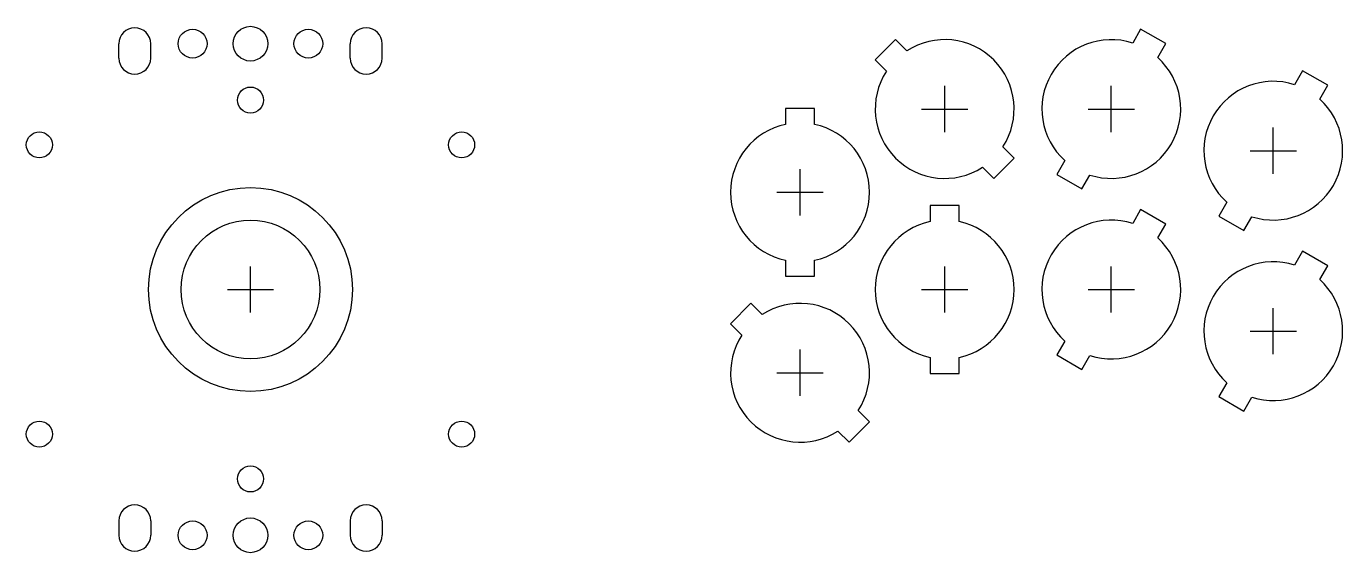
# Model space of a CAD drawing. Header units: millimetres. Extents: x -39 to 189, y -46 to 46.
import ezdxf

# ---------------------------------------------------------------- set-up
doc = ezdxf.new("R2010")
doc.units = ezdxf.units.MM
for name, color, linetype in [('BUTTONS', 1, 'Continuous'), ('GL_PLATE_HOLES', 2, 'Continuous'), ('JOYSTICK_BORE_24', 5, 'Continuous'), ('JOYSTICK_BORE_35.25', 3, 'Continuous'), ('REFERENCE', 8, 'Continuous')]:
    doc.layers.add(name, color=color, linetype=linetype)

msp = doc.modelspace()

# ---------------------------------------------------------------- linework, layer by layer
at = {"layer": 'BUTTONS'}
for points in [[(152.5, 42.61, 0.809427), (140.77, 22.29), (139.38, 19.89), (143.72, 17.39), (145.1, 19.79, 0.809427), (156.83, 40.11), (158.22, 42.51), (153.88, 45.01)], [(109.93, 37.73, 0.809427), (126.53, 21.13), (128.49, 19.18), (132.02, 22.71), (130.07, 24.67, 0.809427), (113.47, 41.27), (111.51, 43.22), (107.98, 39.69)], [(180.5, 35.41, 0.809427), (168.77, 15.09), (167.38, 12.69), (171.72, 10.19), (173.1, 12.59, 0.809427), (184.83, 32.91), (186.22, 35.31), (181.88, 37.81)], [(92.5, 28.54, 0.809427), (92.5, 5.06), (92.5, 2.3), (97.5, 2.3), (97.5, 5.06, 0.809427), (97.5, 28.54), (97.5, 31.3), (92.5, 31.3)], [(117.5, 11.74, 0.809427), (117.5, -11.74), (117.5, -14.5), (122.5, -14.5), (122.5, -11.74, 0.809427), (122.5, 11.74), (122.5, 14.5), (117.5, 14.5)], [(152.5, 11.41, 0.809427), (140.77, -8.91), (139.38, -11.31), (143.72, -13.81), (145.1, -11.41, 0.809427), (156.83, 8.91), (158.22, 11.31), (153.88, 13.81)], [(180.5, 4.21, 0.809427), (168.77, -16.11), (167.38, -18.51), (171.72, -21.01), (173.1, -18.61, 0.809427), (184.83, 1.71), (186.22, 4.11), (181.88, 6.61)], [(84.93, -7.87, 0.809427), (101.53, -24.47), (103.49, -26.42), (107.02, -22.89), (105.07, -20.93, 0.809427), (88.47, -4.33), (86.51, -2.38), (82.98, -5.91)]]:
    msp.add_lwpolyline(points, format="xyb", close=True, dxfattribs=at)
at = {"layer": 'GL_PLATE_HOLES'}
for p, q in [((-22.75, 40), (-22.75, 42.5)), ((-17.25, 40), (-17.25, 42.5)), ((17.25, 40), (17.25, 42.5)), ((22.75, 40), (22.75, 42.5)), ((-22.75, -40), (-22.75, -42.5)), ((-17.25, -40), (-17.25, -42.5)), ((17.25, -40), (17.25, -42.5)), ((22.75, -40), (22.75, -42.5))]:
    msp.add_line(p, q, dxfattribs=at)
for centre, radius in [((-10, 42.5), 2.5), ((0, 42.5), 3), ((10, 42.5), 2.5), ((0, 32.75), 2.25), ((-36.5, 25), 2.25), ((36.5, 25), 2.25), ((-36.5, -25), 2.25), ((36.5, -25), 2.25), ((0, -32.75), 2.25), ((-10, -42.5), 2.5), ((0, -42.5), 3), ((10, -42.5), 2.5)]:
    msp.add_circle(centre, radius, dxfattribs=at)
for centre, start, end in [((-20, 42.5), 0, 180), ((20, 42.5), 0, 180), ((-20, 40), 180, 360), ((20, 40), 180, 360), ((-20, -40), 0, 180), ((20, -40), 0, 180), ((-20, -42.5), -180, 0), ((20, -42.5), -180, 0)]:
    msp.add_arc(centre, 2.75, start, end, dxfattribs=at)
at = {"layer": 'JOYSTICK_BORE_24'}
msp.add_circle((0, 0), 12, dxfattribs=at)
at = {"layer": 'JOYSTICK_BORE_35.25'}
msp.add_circle((0, 0), 17.62, dxfattribs=at)
at = {"layer": 'REFERENCE'}
for p, q in [((120, 27.2), (120, 35.2)), ((148.8, 27.2), (148.8, 35.2)), ((116, 31.2), (124, 31.2)), ((144.8, 31.2), (152.8, 31.2)), ((176.8, 20), (176.8, 28)), ((172.8, 24), (180.8, 24)), ((95, 12.8), (95, 20.8)), ((91, 16.8), (99, 16.8)), ((0, -4), (0, 4)), ((120, -4), (120, 4)), ((148.8, -4), (148.8, 4)), ((-4, 0), (4, 0)), ((116, 0), (124, 0)), ((144.8, 0), (152.8, 0)), ((176.8, -11.2), (176.8, -3.2)), ((172.8, -7.2), (180.8, -7.2)), ((95, -18.4), (95, -10.4)), ((91, -14.4), (99, -14.4))]:
    msp.add_line(p, q, dxfattribs=at)

doc.saveas('drawing.dxf')
